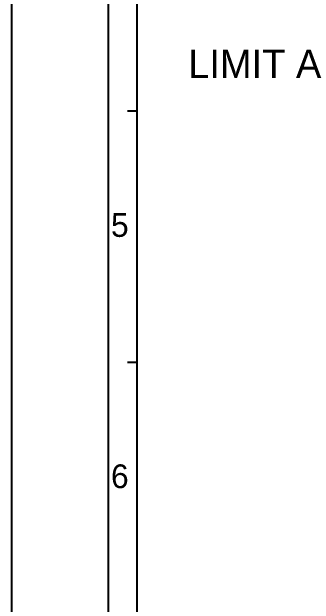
# Model space of a CAD drawing. Header units: millimetres. Extents: x 0 to 594, y 0 to 420.
# Drawn here: x 0 to 63.8, y 83.3 to 208.3 of the extents above; entities that cross this region are included whole.
import ezdxf

# ---------------------------------------------------------------- set-up
doc = ezdxf.new("R2010")
doc.units = ezdxf.units.MM
doc.header["$LTSCALE"] = 32.67
doc.layers.get('0').update_dxf_attribs({"linetype": 'CONTINUOUS'})
doc.styles.add('TEXTSTYLE_2', font='txt')
doc.styles.add('TEXTSTYLE_9', font='ar_wgl_b.ttf')

msp = doc.modelspace()

# ---------------------------------------------------------------- linework, layer by layer
at = {"color": 7, "linetype": 'CONTINUOUS'}
for p, q in [((0, 0), (0, 420)), ((20.422, 20.309), (20.422, 405.309)), ((26.422, 28.309), (26.422, 397.309)), ((26.422, 187.309), (24.422, 187.309)), ((26.422, 134.309), (24.422, 134.309))]:
    msp.add_line(p, q, dxfattribs=at)

# ---------------------------------------------------------------- texts
at = {"color": 7, "linetype": 'CONTINUOUS', "attachment_point": 1, "line_spacing_factor": 0.9}
for s, insert, char_height, width, style in [('LIMIT AREA & FOOT PRINT', (37.203, 200.322), 6, 109.18216, 'TEXTSTYLE_9'), ('5', (20.922, 165.809), 5, 5, 'TEXTSTYLE_2'), ('6', (20.922, 112.809), 5, 5, 'TEXTSTYLE_2')]:
    msp.add_mtext(s, dxfattribs=dict(at, insert=insert, char_height=char_height, width=width, style=style))

doc.saveas('drawing.dxf')
